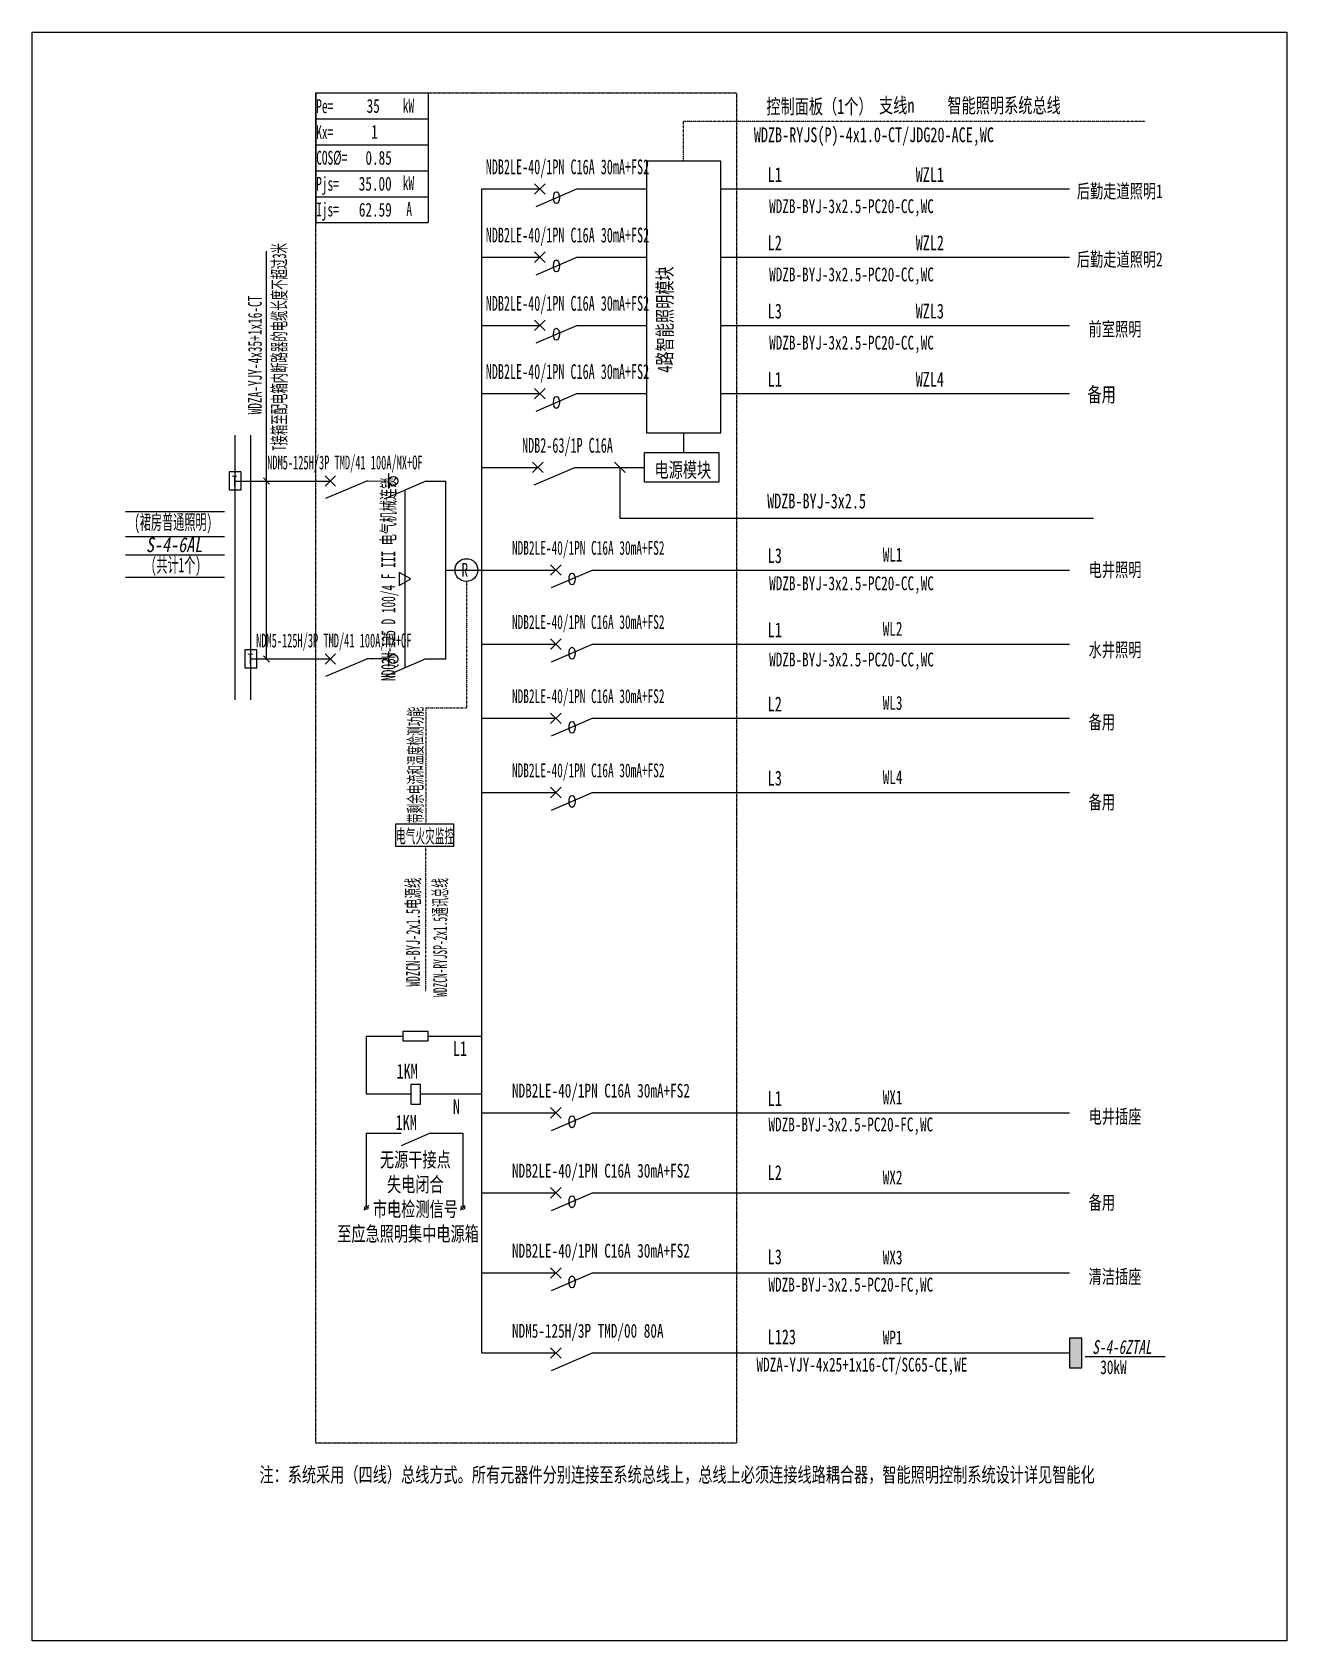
# Model space of a CAD drawing. Extents: x 235696 to 237762, y 310673 to 313322.
import ezdxf
from ezdxf.enums import TextEntityAlignment as Align

# ---------------------------------------------------------------- set-up
doc = ezdxf.new("R2010")
doc.units = 0
doc.header["$MEASUREMENT"] = 0
for name, pattern in [('DASH', [0.35, 0.25, -0.1]), ('DASHDOT', [1, 0.5, -0.25, 0, -0.25]), ('DASHDOT2', [0.5, 0.25, -0.125, 0, -0.125]), ('DASHDOTX2', [2, 1, -0.5, 0, -0.5]), ('DASHED', [0.75, 0.5, -0.25])]:
    doc.linetypes.add(name, pattern=pattern)
for name, color, linetype in [('D_E_Eqpm(强电设备)', 100, 'Continuous'), ('D_E_Eqpm（强电设备）', 100, 'Continuous'), ('D_E_Text(强电文字)', 51, 'Continuous'), ('D_E_Text（强电文字）', 51, 'Continuous'), ('D_E_Tray（强电普通桥架）', 51, 'Continuous'), ('D_E_Wire(强电线缆)', 10, 'Continuous'), ('D_E_WireEm（强电应急照明线缆）', 10, 'DASHED'), ('D_E_Wire（强电线缆）', 10, 'Continuous'), ('D_El_Eqpm（弱电设备）', 100, 'Continuous'), ('D_El_Text（弱电文字）', 51, 'Continuous'), ('DQ-漏电火灾', 80, 'Continuous'), ('DQ_Eqpm', 100, 'Continuous'), ('E_E_Eqpm（强电设备）', 100, 'Continuous'), ('E_E_Wire（强电线缆）', 10, 'Continuous'), ('FL04GGFW_E72-配电箱系统图-塔楼部分$0$D_E_Text（强电文字）', 51, 'Continuous'), ('FL09U293_E72-地下室配电箱系统图$0$D_E_Eqpm（强电设备）', 100, 'Continuous'), ('系统图', 220, 'Continuous')]:
    doc.layers.add(name, color=color, linetype=linetype)
doc.styles.add('FL04GGFW_E72-配电箱系统图-塔楼部分$0$电气', font='', dxfattribs={"width": 0.7})
doc.styles.add('电气', font='', dxfattribs={"width": 0.7})
doc.styles.add('电气箱', font='simhei.ttf', dxfattribs={"width": 0.8, "oblique": 10})
doc.styles.get('FL04GGFW_E72-配电箱系统图-塔楼部分$0$电气').set_extended_font_data('SimSun')
doc.styles.get('电气').set_extended_font_data('SimSun')

msp = doc.modelspace()

# ---------------------------------------------------------------- hatches: boundary and pattern name
at = {"layer": 'D_E_Eqpm（强电设备）'}
msp.add_hatch(color=51, dxfattribs=at).paths.add_polyline_path([(237404.3, 311171.5), (237424.7, 311171.5), (237424.7, 311122.7), (237404.3, 311122.7)])

# ---------------------------------------------------------------- linework, layer by layer
at = {"linetype": 'DASHED'}
for p, q in [((236162.8, 313222.5, 0), (236855.8, 313222.5, 0)), ((236162.8, 310998.6, 0), (236162.8, 313222.5, 0)), ((236855.8, 313222.5, 0), (236855.8, 310998.6, 0)), ((236855.8, 310998.6, 0), (236162.8, 310998.6, 0))]:
    msp.add_line(p, q, dxfattribs=at)
for p, q in [((235849.5, 312533.1, 0), (236012.3, 312533.1, 0)), ((235849.5, 312492.1, 0), (236012.3, 312492.1, 0)), ((235849.5, 312461.5, 0), (236012.3, 312461.5, 0)), ((235849.5, 312424.7, 0), (236012.3, 312424.7, 0))]:
    msp.add_line(p, q)
at = {"layer": 'D_E_Eqpm(强电设备)'}
for p, q in [((236178.3, 312574.6, 0), (236195.5, 312591.8, 0)), ((236195.5, 312574.6, 0), (236178.3, 312591.8, 0)), ((236178.3, 312281.4, 0), (236195.5, 312298.7, 0)), ((236195.5, 312281.4, 0), (236178.3, 312298.7, 0))]:
    msp.add_line(p, q, dxfattribs=at)
at = {"layer": 'D_E_Eqpm（强电设备）'}
for p, q in [((236829.8, 313109.8, 0), (236707.7, 313109.8, 0)), ((236707.7, 313109.8, 0), (236707.7, 312662.4, 0)), ((236829.8, 312662.4, 0), (236829.8, 313109.8, 0)), ((236707.7, 312662.4, 0), (236829.8, 312662.4, 0)), ((236704.5, 312630.1, 0), (236826.6, 312630.1, 0)), ((236704.5, 312581.2, 0), (236704.5, 312630.1, 0)), ((236826.6, 312630.1, 0), (236826.6, 312581.2, 0)), ((236283.2, 312571, 0), (236283.2, 312595.4, 0)), ((236344.2, 312583.2, 0), (236275.3, 312553.6, 0)), ((236826.6, 312581.2, 0), (236704.5, 312581.2, 0)), ((236319.2, 312421.9, 0), (236300.3, 312432.7, 0)), ((236300.3, 312432.7, 0), (236300.3, 312411, 0)), ((236549.7, 312428, 0), (236567, 312445.3, 0)), ((236567, 312428, 0), (236549.7, 312445.3, 0)), ((236619.4, 312436.6, 0), (236550.5, 312407.1, 0)), ((236300.3, 312411, 0), (236319.2, 312421.9, 0)), ((236549.7, 312305.9, 0), (236567, 312323.1, 0)), ((236567, 312305.9, 0), (236549.7, 312323.1, 0)), ((236283.2, 312277.9, 0), (236283.2, 312302.3, 0)), ((236619.4, 312314.5, 0), (236550.5, 312285, 0)), ((236344.2, 312290.1, 0), (236275.3, 312260.5, 0)), ((236549.7, 312183.7, 0), (236567, 312201, 0)), ((236567, 312183.7, 0), (236549.7, 312201, 0)), ((236619.4, 312192.4, 0), (236550.5, 312162.8, 0)), ((236549.7, 312061.6, 0), (236567, 312078.9, 0)), ((236567, 312061.6, 0), (236549.7, 312078.9, 0)), ((236619.4, 312070.2, 0), (236550.5, 312040.7, 0)), ((236306.9, 311677.2, 0), (236347.6, 311677.2, 0)), ((236306.9, 311660.9, 0), (236306.9, 311677.2, 0)), ((236347.6, 311660.9, 0), (236306.9, 311660.9, 0)), ((236347.6, 311677.2, 0), (236347.6, 311660.9, 0)), ((236335.4, 311589.5, 0), (236319.1, 311589.5, 0)), ((236319.1, 311589.5, 0), (236319.1, 311557, 0)), ((236335.4, 311557, 0), (236335.4, 311589.5, 0)), ((236319.1, 311557, 0), (236335.4, 311557, 0)), ((236549.7, 311534.1, 0), (236567, 311551.4, 0)), ((236567, 311534.1, 0), (236549.7, 311551.4, 0)), ((236619.4, 311542.7, 0), (236550.5, 311513.2, 0)), ((236351.3, 311509.1, 0), (236303.2, 311488.5, 0)), ((236549.7, 311402.2, 0), (236567, 311419.5, 0)), ((236567, 311402.2, 0), (236549.7, 311419.5, 0)), ((236619.4, 311410.9, 0), (236550.5, 311381.3, 0)), ((236242.1, 311382.4, 0), (236249.9, 311390.2, 0)), ((236401.2, 311382.4, 0), (236409, 311390.2, 0)), ((236549.7, 311270.3, 0), (236567, 311287.6, 0)), ((236567, 311270.3, 0), (236549.7, 311287.6, 0)), ((236619.4, 311279, 0), (236550.5, 311249.4, 0)), ((236549.7, 311138.5, 0), (236567, 311155.7, 0)), ((236567, 311138.5, 0), (236549.7, 311155.7, 0)), ((236619.4, 311147.1, 0), (236550.5, 311117.5, 0))]:
    msp.add_line(p, q, dxfattribs=at)
at = {"layer": 'D_E_Eqpm（强电设备）', "linetype": 'DASH'}
msp.add_line((236309.8, 312275.3, 0), (236309.8, 312568.4, 0), dxfattribs=at)
at = {"layer": 'D_E_Eqpm（强电设备）', "elevation": 0}
msp.add_lwpolyline([(237424.7, 311122.7), (237424.7, 311171.5), (237404.3, 311171.5), (237404.3, 311122.7)], close=True, dxfattribs=at)
at = {"layer": 'D_E_Eqpm（强电设备）'}
for centre, radius in [((236290.6, 312583.2, 0), 7.43), ((236290.6, 312290.1, 0), 7.43), ((236246, 311386.3, 0), 2.93), ((236405.1, 311386.3, 0), 2.93)]:
    msp.add_circle(centre, radius, dxfattribs=at)
for centre in [(236559.2, 313049.9, 0), (236559.2, 312937.5, 0), (236559.2, 312825.1, 0), (236559.2, 312712.7, 0), (236584.9, 312421.9, 0), (236584.9, 312299.7, 0), (236584.9, 312177.6, 0), (236584.9, 312055.5, 0), (236584.9, 311528, 0), (236584.9, 311396.1, 0), (236584.9, 311264.2, 0)]:
    msp.add_ellipse(centre, major_axis=(0, 9.83), ratio=0.500475, dxfattribs=at)
at = {"layer": 'D_E_Text(强电文字)', "color": 51}
for p, q in [((236081.5, 312290.1, 0), (236081.5, 312961.9, 0)), ((236076.4, 312588.3, 0), (236086.6, 312578.1, 0)), ((236076.4, 312295.2, 0), (236086.6, 312285, 0))]:
    msp.add_line(p, q, dxfattribs=at)
at = {"layer": 'D_E_Text（强电文字）'}
for p, q in [((236162.8, 313222.5, 0), (236348, 313222.5, 0)), ((236162.8, 313222.5, 0), (236162.8, 313008.8, 0)), ((236348, 313222.5, 0), (236348, 313008.8, 0)), ((236162.8, 313179.7, 0), (236348, 313179.7, 0)), ((236162.8, 313137, 0), (236348, 313137, 0)), ((236162.8, 313094.3, 0), (236348, 313094.3, 0)), ((236162.8, 313051.5, 0), (236348, 313051.5, 0)), ((236162.8, 313008.8, 0), (236348, 313008.8, 0)), ((237561.8, 311140.8, 0), (237430, 311140.8, 0))]:
    msp.add_line(p, q, dxfattribs=at)
at = {"layer": 'D_E_Wire(强电线缆)'}
for p, q in [((236436.2, 311147.1, 0), (236436.2, 313064.3, 0)), ((236029.9, 312222.9, 0), (236029.9, 312658.6, 0)), ((236029.9, 312583.2, 0), (236186.9, 312583.2, 0))]:
    msp.add_line(p, q, dxfattribs=at)
at = {"layer": 'D_E_Wire(强电线缆)', "color": 10}
for p, q in [((236436.2, 313064.3, 0), (236531.8, 313064.3, 0)), ((236592.9, 313064.3, 0), (236707.7, 313064.3, 0)), ((236829.8, 313064.3, 0), (237404.3, 313064.3, 0)), ((236436.2, 312951.9, 0), (236531.8, 312951.9, 0)), ((236592.9, 312951.9, 0), (236707.7, 312951.9, 0)), ((236829.8, 312951.9, 0), (237404.3, 312951.9, 0)), ((236436.2, 312839.5, 0), (236531.8, 312839.5, 0)), ((236592.9, 312839.5, 0), (236707.7, 312839.5, 0)), ((236829.8, 312839.5, 0), (237404.3, 312839.5, 0)), ((236436.2, 312727.2, 0), (236531.8, 312727.2, 0)), ((236592.9, 312727.2, 0), (236707.7, 312727.2, 0)), ((236829.8, 312727.2, 0), (237404.3, 312727.2, 0)), ((236436.2, 312605.6, 0), (236528.6, 312605.6, 0)), ((236589.7, 312605.6, 0), (236704.5, 312605.6, 0)), ((236619.4, 312070.2, 0), (236818.8, 312070.2, 0)), ((236818.8, 312070.2, 0), (237404.3, 312070.2, 0))]:
    msp.add_line(p, q, dxfattribs=at)
at = {"layer": 'D_E_Wire(强电线缆)', "linetype": 'DASH'}
for p, q in [((236055.9, 312222.9, 0), (236055.9, 312658.6, 0)), ((236055.9, 312290.1, 0), (236186.9, 312290.1, 0))]:
    msp.add_line(p, q, dxfattribs=at)
at = {"layer": 'D_E_WireEm（强电应急照明线缆）'}
msp.add_line((236283.2, 312290.1, 0), (236246.7, 312290.1, 0), dxfattribs=at)
at = {"layer": 'D_E_Wire（强电线缆）', "linetype": 'DASHDOT2'}
for p, q in [((236768.7, 313175.7, 0), (237529.8, 313175.7, 0)), ((236768.7, 313109.8, 0), (236768.7, 313175.7, 0))]:
    msp.add_line(p, q, dxfattribs=at)
at = {"layer": 'D_E_Wire（强电线缆）'}
for p, q in [((236247.8, 312583.7, 0), (236283.2, 312583.2, 0)), ((236344.2, 312583.2, 0), (236377.2, 312583.2, 0)), ((236377.2, 312290.1, 0), (236377.2, 312583.2, 0)), ((236377.2, 312436.6, 0), (236436.2, 312436.6, 0)), ((236436.2, 312436.6, 0), (236558.3, 312436.6, 0)), ((236619.4, 312436.6, 0), (237404.3, 312436.6, 0)), ((236436.2, 312314.5, 0), (236558.3, 312314.5, 0)), ((236619.4, 312314.5, 0), (237404.3, 312314.5, 0)), ((236344.2, 312290.1, 0), (236377.2, 312290.1, 0)), ((236436.2, 312192.4, 0), (236558.3, 312192.4, 0)), ((236619.4, 312192.4, 0), (237404.3, 312192.4, 0)), ((236436.2, 312070.2, 0), (236558.3, 312070.2, 0)), ((236436.2, 311542.7, 0), (236558.3, 311542.7, 0)), ((236619.4, 311542.7, 0), (237404.3, 311542.7, 0)), ((236436.2, 311410.9, 0), (236558.3, 311410.9, 0)), ((236619.4, 311410.9, 0), (237404.3, 311410.9, 0)), ((236436.2, 311279, 0), (236558.3, 311279, 0)), ((236619.4, 311279, 0), (237404.3, 311279, 0)), ((236436.2, 311147.1, 0), (236558.3, 311147.1, 0)), ((236619.4, 311147.1, 0), (237404.3, 311147.1, 0))]:
    msp.add_line(p, q, dxfattribs=at)
at = {"layer": 'D_E_Wire（强电线缆）', "ltscale": 3.5}
for p, q in [((236246, 311669.1, 0), (236306.9, 311669.1, 0)), ((236246, 311669.1, 0), (236246, 311573.2, 0)), ((236347.6, 311669.1, 0), (236436.2, 311669.1, 0)), ((236319.1, 311573.2, 0), (236246, 311573.2, 0)), ((236436.2, 311573.2, 0), (236335.4, 311573.2, 0)), ((236246, 311509.1, 0), (236303.2, 311509.1, 0)), ((236246, 311509.1, 0), (236246, 311389.2, 0)), ((236351.3, 311509.1, 0), (236405.1, 311509.1, 0)), ((236405.1, 311509.1, 0), (236405.1, 311389.2, 0))]:
    msp.add_line(p, q, dxfattribs=at)
at = {"layer": 'D_El_Eqpm（弱电设备）', "color": 3}
for p, q in [((236294.5, 312018.4, 0), (236389.6, 312018.4, 0)), ((236294.5, 311981.1, 0), (236294.5, 312018.4, 0)), ((236389.6, 312018.4, 0), (236389.6, 311981.1, 0)), ((236389.6, 311981.1, 0), (236294.5, 311981.1, 0)), ((236389.6, 311981.1, 0), (236294.5, 311981.1, 0))]:
    msp.add_line(p, q, dxfattribs=at)
at = {"layer": 'DQ-漏电火灾', "linetype": 'DASHDOT', "ltscale": 0.5}
for p, q in [((236410.8, 312418, 0), (236410.8, 312209.9, 0)), ((236344.1, 312209.9, 0), (236344.1, 312018.4, 0)), ((236344.1, 312209.9, 0), (236410.8, 312209.9, 0)), ((236344.1, 311743.2, 0), (236344.1, 311981.1, 0))]:
    msp.add_line(p, q, dxfattribs=at)
at = {"layer": 'DQ-漏电火灾', "color": 3}
msp.add_circle((236410.8, 312436.6, 0), 18.7, dxfattribs=at)
at = {"layer": 'DQ_Eqpm'}
for p, q in [((236039.6, 312598.2, 0), (236020.1, 312598.2, 0)), ((236020.1, 312598.2, 0), (236020.1, 312568.8, 0)), ((236039.6, 312568.8, 0), (236039.6, 312598.2, 0)), ((236020.1, 312568.8, 0), (236039.6, 312568.8, 0)), ((236065.7, 312305, 0), (236046.1, 312305, 0)), ((236046.1, 312305, 0), (236046.1, 312275.7, 0)), ((236065.7, 312275.7, 0), (236065.7, 312305, 0)), ((236046.1, 312275.7, 0), (236065.7, 312275.7, 0))]:
    msp.add_line(p, q, dxfattribs=at)
at = {"layer": 'E_E_Eqpm（强电设备）', "color": 100}
for p, q in [((236523.2, 313055.7, 0), (236540.5, 313072.9, 0)), ((236540.5, 313055.7, 0), (236523.2, 313072.9, 0)), ((236525.6, 313035.4, 0), (236592.9, 313064.3, 0)), ((236523.2, 312943.3, 0), (236540.5, 312960.6, 0)), ((236540.5, 312943.3, 0), (236523.2, 312960.6, 0)), ((236525.6, 312923.1, 0), (236592.9, 312951.9, 0)), ((236523.2, 312830.9, 0), (236540.5, 312848.2, 0)), ((236540.5, 312830.9, 0), (236523.2, 312848.2, 0)), ((236525.6, 312810.7, 0), (236592.9, 312839.5, 0)), ((236523.2, 312718.5, 0), (236540.5, 312735.8, 0)), ((236540.5, 312718.5, 0), (236523.2, 312735.8, 0)), ((236525.6, 312698.3, 0), (236592.9, 312727.2, 0)), ((236520, 312597, 0), (236537.3, 312614.3, 0)), ((236537.3, 312597, 0), (236520, 312614.3, 0)), ((236522.4, 312576.8, 0), (236589.7, 312605.6, 0))]:
    msp.add_line(p, q, dxfattribs=at)
at = {"layer": 'E_E_Wire（强电线缆）'}
msp.add_line((236768.7, 312662.4, 0), (236768.7, 312630.1, 0), dxfattribs=at)
at = {"layer": 'FL04GGFW_E72-配电箱系统图-塔楼部分$0$D_E_Text（强电文字）'}
for p, q in [((236672.2, 312597, 0), (236654.9, 312614.3, 0)), ((236663.6, 312605.6, 0), (236663.6, 312522, 0)), ((236663.6, 312522, 0), (237443.9, 312522, 0))]:
    msp.add_line(p, q, dxfattribs=at)
at = {"layer": 'FL09U293_E72-地下室配电箱系统图$0$D_E_Eqpm（强电设备）'}
for p, q in [((236247.8, 312583.7, 0), (236179, 312554.2, 0)), ((236247.8, 312290.5, 0), (236179, 312261.1, 0))]:
    msp.add_line(p, q, dxfattribs=at)
at = {"layer": '系统图', "ltscale": 9973.992009}
msp.add_lwpolyline([(235695.5, 313322.5), (237762.5, 313322.5), (237762.5, 310673), (235695.5, 310673)], close=True, dxfattribs=at)

# ---------------------------------------------------------------- texts
at = {"layer": 'D_E_Text(强电文字)', "style": 'FL04GGFW_E72-配电箱系统图-塔楼部分$0$电气', "width": 0.6}
for s, p in [('NDB2LE-40/1PN C16A 30mA+FS2', (236577.4, 313088.5, 0)), ('NDB2LE-40/1PN C16A 30mA+FS2', (236577.4, 312976.1, 0)), ('NDB2LE-40/1PN C16A 30mA+FS2', (236577.4, 312863.7, 0)), ('NDB2LE-40/1PN C16A 30mA+FS2', (236577.4, 312751.3, 0)), ('NDB2-63/1P C16A', (236577.4, 312629.8, 0))]:
    msp.add_text(s, height=24.426, dxfattribs=at).set_placement(p, align=Align.CENTER)
at = {"layer": 'D_E_Text(强电文字)', "color": 51, "style": 'FL04GGFW_E72-配电箱系统图-塔楼部分$0$电气', "width": 0.7}
for s, p in [('L1', (236907.3, 313075.7, 0)), ('L2', (236907.3, 312963.3, 0)), ('L3', (236907.3, 312851, 0)), ('L1', (236907.3, 312738.6, 0)), ('L3', (236907.3, 312448.1, 0)), ('L1', (236907.3, 312325.9, 0)), ('L2', (236907.3, 312203.8, 0)), ('L3', (236907.3, 312081.7, 0)), ('L1', (236907.3, 311554.1, 0)), ('L2', (236907.3, 311432, 0)), ('L3', (236907.3, 311293.3, 0)), ('L123', (236907.3, 311161.4, 0))]:
    msp.add_text(s, height=24.43, dxfattribs=at).set_placement(p)
at = {"layer": 'D_E_Text(强电文字)', "style": 'FL04GGFW_E72-配电箱系统图-塔楼部分$0$电气', "width": 0.7}
for s, height, p in [('WZL1', 24.43, (237151.1, 313075.7, 0)), ('WDZB-BYJ-3x2.5-PC20-CC,WC', 22.798, (236909.6, 313024.5, 0)), ('WZL2', 24.43, (237151.1, 312963.3, 0)), ('WDZB-BYJ-3x2.5-PC20-CC,WC', 22.798, (236909.6, 312912.1, 0)), ('WZL3', 24.43, (237151.1, 312851, 0)), ('WDZB-BYJ-3x2.5-PC20-CC,WC', 22.798, (236909.6, 312799.7, 0)), ('WZL4', 24.43, (237151.1, 312738.6, 0)), ('WDZB-BYJ-3x2.5', 24.426, (236906.4, 312538.1, 0)), ('WDZB-BYJ-3x2.5-PC20-CC,WC', 22.798, (236909.6, 312403.4, 0)), ('WDZB-BYJ-3x2.5-PC20-CC,WC', 22.798, (236909.6, 312277.9, 0)), ('注：系统采用（四线）总线方式。所有元器件分别连接至系统总线上，总线上必须连接线路耦合器，智能照明控制系统设计详见智能化', 24.426, (236070, 310934.4, 0))]:
    msp.add_text(s, height=height, dxfattribs=at).set_placement(p)
at = {"layer": 'D_E_Text(强电文字)', "color": 51, "style": '电气'}
for s, width, p in [('T接箱至配电箱内断路器的电缆长度不超过3米', 0.55, (236113.9, 312633.1, 0)), ('WDZA-YJY-4x35+1x16-CT', 0.6, (236073.8, 312693.1, 0))]:
    msp.add_text(s, height=22.798, rotation=90, dxfattribs=dict(at, width=width)).set_placement(p)
at = {"layer": 'D_E_Text(强电文字)', "color": 51, "style": '电气', "width": 0.7}
msp.add_text('备用', height=24.43, dxfattribs=at).set_placement((237457.4, 312713.4, 0), align=Align.CENTER)
at = {"layer": 'D_E_Text（强电文字）', "linetype": 'Continuous', "style": '电气', "width": 0.6}
for s, p in [('Pe=', (236163.5, 313189.2, 0)), ('kW', (236306.1, 313190, 0)), ('Kx=', (236163.5, 313146.4, 0)), ('COS%%C=', (236163.5, 313104.3, 0)), ('Pjs=', (236163.5, 313061.3, 0)), ('kW', (236306.1, 313062.7, 0)), ('Ijs=', (236163.5, 313019, 0)), ('A', (236311.9, 313019.9, 0))]:
    msp.add_text(s, height=22.8, dxfattribs=at).set_placement(p)
at = {"layer": 'D_E_Text（强电文字）', "style": '电气'}
for s, height, width, p in [('35', 22.8, 0.7, (236246.5, 313189.7, 0)), ('1', 22.8, 0.7, (236254.1, 313147, 0)), (' 0.85', 22.8, 0.7, (236233.7, 313104.2, 0)), ('后勤走道照明1', 22.8, 0.7, (237416.5, 313049.3, 0)), ('后勤走道照明2', 22.8, 0.7, (237416.5, 312936.9, 0)), ('前室照明', 22.8, 0.7, (237435.9, 312822.1, 0)), ('电源模块', 24.43, 0.7, (236720.8, 312589.3, 0)), ('NDB2LE-40/1PN C16A 30mA+FS2', 22.798, 0.6, (236486, 312461.7, 0)), ('WL1', 22.8, 0.7, (237096.7, 312450.6, 0)), ('电井照明', 22.8, 0.7, (237435.9, 312425.7, 0)), ('NDB2LE-40/1PN C16A 30mA+FS2', 22.798, 0.6, (236486, 312339.6, 0)), ('WL2', 22.8, 0.7, (237096.7, 312328.5, 0)), ('水井照明', 22.8, 0.7, (237435.9, 312293.8, 0)), ('NDB2LE-40/1PN C16A 30mA+FS2', 22.798, 0.6, (236486, 312217.5, 0)), ('WL3', 22.8, 0.7, (237096.7, 312206.4, 0)), ('备用', 22.8, 0.7, (237435.9, 312174.9, 0)), ('NDB2LE-40/1PN C16A 30mA+FS2', 22.798, 0.6, (236486, 312095.3, 0)), ('WL4', 22.8, 0.7, (237096.7, 312084.2, 0)), ('备用', 22.8, 0.7, (237435.9, 312043, 0)), ('NDB2LE-40/1PN C16A 30mA+FS2', 22.798, 0.7, (236486, 311567.8, 0)), ('WX1', 22.8, 0.7, (237096.7, 311556.7, 0)), ('WDZB-BYJ-3x2.5-PC20-FC,WC', 22.798, 0.7, (236908.5, 311512.1, 0)), ('电井插座', 22.8, 0.7, (237435.9, 311525.3, 0)), ('NDB2LE-40/1PN C16A 30mA+FS2', 22.798, 0.7, (236486, 311435.9, 0)), ('WX2', 22.8, 0.7, (237096.7, 311424.8, 0)), ('备用', 22.8, 0.7, (237435.9, 311383.6, 0)), ('NDB2LE-40/1PN C16A 30mA+FS2', 22.798, 0.7, (236486, 311304.1, 0)), ('WX3', 22.8, 0.7, (237096.7, 311293, 0)), ('WDZB-BYJ-3x2.5-PC20-FC,WC', 22.798, 0.7, (236908.5, 311248.3, 0)), ('清洁插座', 22.8, 0.7, (237435.9, 311261.5, 0)), ('NDM5-125H/3P TMD/00 80A', 22.798, 0.7, (236486, 311172.2, 0)), ('WP1', 22.8, 0.7, (237096.7, 311161.1, 0)), ('WDZA-YJY-4x25+1x16-CT/SC65-CE,WE', 22.798, 0.7, (236888.8, 311116.5, 0)), ('30kW', 22.8, 0.7, (237455.1, 311112.3, 0))]:
    msp.add_text(s, height=height, dxfattribs=dict(at, width=width)).set_placement(p)
at = {"layer": 'D_E_Text（强电文字）', "color": 200, "style": '电气', "width": 0.7}
for s, p in [('35.00', (236233.5, 313061.5, 0)), ('62.59', (236233.7, 313018.7, 0))]:
    msp.add_text(s, height=22.8, dxfattribs=at).set_placement(p)
at = {"layer": 'D_E_Text（强电文字）', "style": '电气'}
for s, height, width, p in [('NDM5-125H/3P TMD/41 100A/MX+OF', 22.798, 0.55, (236210.7, 312611.9, 0)), ('(裙房普通照明)', 24.43, 0.55, (235927.9, 312514.2, 0)), ('(共计1个)', 24.43, 0.55, (235932.3, 312443.7, 0)), ('NDM5-125H/3P TMD/41 100A/MX+OF', 22.798, 0.55, (236192.4, 312318.7, 0)), ('电气火灾监控', 22.8, 0.5, (236342.9, 311998.9, 0))]:
    msp.add_text(s, height=height, dxfattribs=dict(at, width=width)).set_placement(p, align=Align.MIDDLE)
at = {"layer": 'D_E_Text（强电文字）', "style": '电气', "width": 0.6}
msp.add_text('NDQ3H-125 D 100/4 F III 电气机械连锁', height=22.798, rotation=90, dxfattribs=at).set_placement((236283.4, 312421.6, 0), align=Align.MIDDLE)
at = {"layer": 'D_E_Text（强电文字）', "style": '电气箱', "oblique": 10, "width": 0.8}
msp.add_text('S-4-6AL', height=24.43, dxfattribs=at).set_placement((235929.4, 312478.3, 0), align=Align.MIDDLE)
at = {"layer": 'D_E_Text（强电文字）', "color": 51, "style": '电气', "width": 0.7}
for s, height, p in [('L1', 24.43, (236388.7, 311636.5, 0)), ('1KM', 24.43, (236295.8, 311598.9, 0)), ('N', 24.4, (236388.7, 311540.7, 0)), ('1KM', 24.43, (236294.3, 311514.5, 0))]:
    msp.add_text(s, height=height, dxfattribs=at).set_placement(p)
for s, p in [('无源干接点', (236326.8, 311465.5, 0)), ('失电闭合', (236326.8, 311424.8, 0)), ('市电检测信号', (236326.8, 311384.1, 0)), ('至应急照明集中电源箱', (236314.7, 311343.4, 0))]:
    msp.add_text(s, height=24.43, dxfattribs=at).set_placement(p, align=Align.MIDDLE_CENTER)
at = {"layer": 'D_E_Tray（强电普通桥架）', "linetype": 'DASHDOTX2', "style": '电气箱', "oblique": 10, "width": 0.7}
msp.add_text('S-4-6ZTAL', height=22.8, dxfattribs=at).set_placement((237442, 311145.5, 0))
at = {"layer": 'D_El_Text（弱电文字）', "color": 1, "style": '电气', "width": 0.5}
msp.add_text('带剩余电流和温度检测功能', height=22.798, rotation=90, dxfattribs=at).set_placement((236338.4, 312019.7, 0))
at = {"layer": 'D_El_Text（弱电文字）', "style": '电气'}
for s, width, p in [('WDZCN-BYJ-2x1.5电源线', 0.55, (236334.3, 311750.6, 0)), ('WDZCN-RYJSP-2x1.5通讯总线', 0.5, (236379, 311733.6, 0))]:
    msp.add_text(s, height=22.798, rotation=90, dxfattribs=dict(at, width=width)).set_placement(p)
at = {"layer": 'DQ-漏电火灾', "color": 50, "style": '电气', "width": 0.7}
msp.add_text('R', height=22.8, dxfattribs=at).set_placement((236402.9, 312425.5, 0))
at = {"layer": 'DQ_Eqpm', "color": 51, "style": '电气', "width": 0.8}
for p in [(236023.9, 312574.3, 0), (236049.9, 312281.2, 0)]:
    msp.add_text('T', height=17.9, dxfattribs=at).set_placement(p)
at = {"layer": 'FL04GGFW_E72-配电箱系统图-塔楼部分$0$D_E_Text（强电文字）', "style": 'FL04GGFW_E72-配电箱系统图-塔楼部分$0$电气', "width": 0.7}
for s, height, p in [('控制面板（1个）', 24.43, (236905.1, 313188, 0)), ('支线n', 24.43, (237090.7, 313189.7, 0)), ('智能照明系统总线', 24.43, (237203.4, 313189.7, 0)), ('WDZB-RYJS(P)-4x1.0-CT/JDG20-ACE,WC', 24.426, (236884.5, 313141.3, 0))]:
    msp.add_text(s, height=height, dxfattribs=at).set_placement(p)
msp.add_text('4路智能照明模块', height=24.43, rotation=90, dxfattribs=at).set_placement((236750, 312761.7, 0))

doc.saveas('drawing.dxf')
